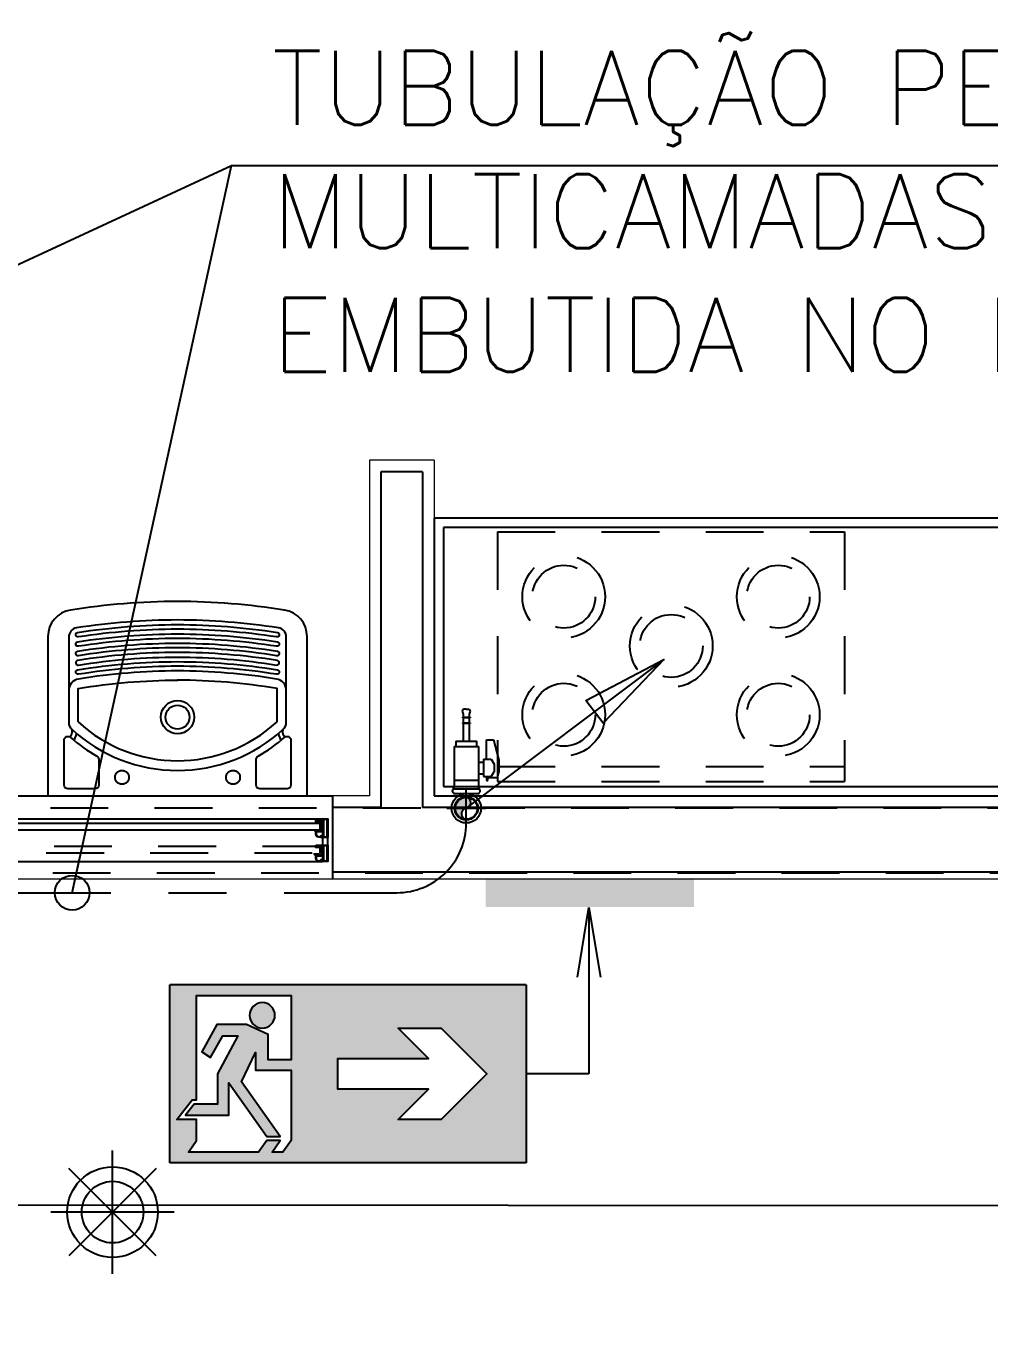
# Model space of a CAD drawing. Header units: millimetres. Extents: x 188.6 to 263.2, y 40.1 to 120.1.
# Drawn here: x 204.578 to 206.66, y 108.183 to 110.997 of the extents above; entities that cross this region are included whole.
import ezdxf

# ---------------------------------------------------------------- set-up
doc = ezdxf.new("R2010")
doc.units = ezdxf.units.MM
doc.set_wipeout_variables(frame=1)
for name, pattern in [('_XREF_APTOS 1003 E 1004$0$DASHED', [15, 12, -3]), ('_XREF_APTOS 1003 E 1004$0$HIDDEN', [0.375, 0.25, -0.125]), ('_XREF_APTOS 1003 E 1004$0$HIDDEN2', [0.1875, 0.125, -0.0625]), ('CENTER2', [1.125, 0.75, -0.125, 0.125, -0.125]), ('HIDDEN2', [0.1875, 0.125, -0.0625])]:
    doc.linetypes.add(name, pattern=pattern)
for name, color, linetype in [('_XREF_APTOS 1003 E 1004$0$A-MC-ALVENARIA', 7, 'Continuous'), ('_XREF_APTOS 1003 E 1004$0$L-MC-LAYOUT MOLHADO', 4, 'Continuous'), ('_XREF_APTOS 1003 E 1004$0$V-MC-VISTA1', 8, 'Continuous'), ('_XREF_APTOS 1003 E 1004$0$V-MC-VISTA2', 1, 'Continuous'), ('ARQ', 8, 'Continuous'), ('ESTR-VIGAS', 11, 'HIDDEN2'), ('ESTRUTURA', 7, 'Continuous'), ('GAS-COL', 7, 'Continuous'), ('GAS-PONTO', 202, 'Continuous'), ('GAS-TEXTO', 7, 'Continuous'), ('GAS-TUBO-PISO', 6, 'CENTER2'), ('INC-SINALIZAÇÃO', 88, 'Continuous'), ('INC-TEXTO', 7, 'Continuous'), ('NORMO-AF', 2, 'Continuous'), ('SPK', 10, 'Continuous'), ('SPK-INTERNO', 244, 'Continuous'), ('SPK-TUBO-TETO', 12, 'Continuous')]:
    doc.layers.add(name, color=color, linetype=linetype)
doc.layers.add('_XREF_APTOS 1003 E 1004$0$R-MC-REBOCO', color=1, linetype='Continuous', lineweight=5)
doc.styles.add('60-100', font='romans.shx', dxfattribs={"height": 0.16})
doc.styles.add('60-75', font='romans.shx', dxfattribs={"height": 0.12})
doc.dimstyles.new('BOLAS75', dxfattribs={"dimtxt": 0.12, "dimasz": 0.075, "dimexe": 0.18, "dimexo": 0.06, "dimgap": 0.08, "dimtad": 0, "dimzin": 4, "dimdsep": 46, "dimtxsty": '60-75', "dimblk": 'ORIGIN', "dimcen": 0.09, "dimse1": 1, "dimse2": 1, "dimclrd": 244, "dimclrt": 7, "dimadec": 0, "dimazin": 0, "dimtfac": 1.8, "dimtix": 1, "dimtmove": 2, "dimatfit": 3, "dimldrblk": 'ORIGIN', "dimfxl": 0.18, "dimtvp": 2, "dimtolj": 1, "dimtzin": 4, "dimarcsym": 0})
doc.dimstyles.new('IND75', dxfattribs={"dimtxt": 0.15, "dimasz": 0.1875, "dimexe": 0.15, "dimexo": 0, "dimgap": 0.1, "dimtad": 1, "dimzin": 10, "dimdsep": 46, "dimtxsty": '60-75', "dimcen": 0, "dimclrd": 256, "dimclre": 1, "dimclrt": 256, "dimadec": 0, "dimazin": 0, "dimtfac": 1, "dimtix": 1, "dimtmove": 2, "dimatfit": 3, "dimfxl": 0.15, "dimtolj": 1, "dimtzin": 6, "dimarcsym": 0})
doc.dimstyles.new('SETAS75', dxfattribs={"dimtxt": 0.16, "dimasz": 0.15, "dimexe": 0.15, "dimexo": 0, "dimgap": 0.1, "dimtad": 1, "dimzin": 10, "dimdsep": 46, "dimtxsty": '60-100', "dimblk1": 'OPEN', "dimblk2": 'OPEN', "dimsah": 1, "dimcen": 0, "dimclrd": 244, "dimclre": 244, "dimclrt": 7, "dimadec": 0, "dimazin": 0, "dimtfac": 1, "dimtix": 1, "dimtmove": 2, "dimatfit": 3, "dimldrblk": 'OPEN', "dimfxl": 0.15, "dimtolj": 1, "dimtzin": 6, "dimarcsym": 0})

# ---------------------------------------------------------------- blocks, each defined once
blk = doc.blocks.new('_XREF_APTOS 1003 E 1004$0$A$C09674F7B')
at = {"layer": 'ARQ'}
h = blk.add_hatch(dxfattribs=at)
h.set_pattern_fill('ANSI31', color=252, scale=0.0003, style=0)
h.set_pattern_definition([(45, (135.7119826, -159.238119), (-0.000673519209, 0.000673519209), [])])
h.paths.add_polyline_path([(0.0148, 0.0907), (0.0258, 0.0907), (0.0258, 0.0824), (0.0166, 0.0824), (0.0148, 0.0824)])
h = blk.add_hatch(dxfattribs=at)
h.set_pattern_fill('ANSI31', color=252, scale=0.0003, style=0)
h.set_pattern_definition([(45, (136.97132, -159.2343163), (-0.000673519209, 0.000673519209), [])])
h.paths.add_polyline_path([(1.2852, 0.0824), (1.2852, 0.0907), (1.2742, 0.0907), (1.2742, 0.0824)])
h = blk.add_hatch(dxfattribs=at)
h.set_pattern_fill('ANSI31', color=252, scale=0.0003, style=0)
h.set_pattern_definition([(45, (135.7119848, -159.3025696), (-0.000673519209, 0.000673519209), [])])
h.paths.add_polyline_path([(0.0148, 0.0324), (0.0148, 0.0357), (0.0258, 0.0357), (0.0258, 0.0324), (0.0245, 0.0324)])
h = blk.add_hatch(dxfattribs=at)
h.set_pattern_fill('ANSI31', color=252, scale=0.0003, style=0)
h.set_pattern_definition([(45, (136.9713171, -159.30447675), (-0.000673519209, 0.000673519209), [])])
h.paths.add_polyline_path([(1.2742, 0.0305), (1.2742, 0.0338), (1.2852, 0.0338), (1.2852, 0.0305), (1.2838, 0.0305)])
at = {"layer": 'ARQ', "color": 8}
for p, q in [((0, 0), (0, 0.0919)), ((0.0258, 0.0919), (1.2742, 0.0919)), ((0.0108, 0.0369), (0.0108, 0.0519)), ((1.2892, 0.035), (1.2892, 0.0519)), ((1.3, 0.035), (1.3, 0.0519)), ((0.0144, 0), (1.289, 0))]:
    blk.add_line(p, q, dxfattribs=at)
at = {"layer": 'ARQ'}
blk.add_line((0.0108, 0), (0.0108, 0.0353), dxfattribs=at)
for points in [[(0.0258, 0.0919), (0, 0.0919), (0, 0.0519), (0.0144, 0.0519, 0.446841), (0.0148, 0.0523), (0.0148, 0.0526, 0.480957), (0.0143, 0.0531), (0.0138, 0.0531), (0.0138, 0.0547, 0.329606), (0.0135, 0.0551), (0.0133, 0.0552), (0.0129, 0.0552), (0.0127, 0.0549), (0.0127, 0.0535, -0.409991), (0.0123, 0.0531), (0.0112, 0.0531, -0.414214), (0.0108, 0.0535), (0.0108, 0.0903, -0.414214), (0.0112, 0.0907), (0.0123, 0.0907, -0.414214), (0.0127, 0.0903), (0.0127, 0.0833, 0.414214), (0.0131, 0.0829), (0.0134, 0.0829, 0.414214), (0.0138, 0.0833), (0.0138, 0.0903, -0.414214), (0.0142, 0.0907), (0.0258, 0.0907), (0.0258, 0.0919)], [(1.2742, 0.0919), (1.3, 0.0919), (1.3, 0.0519), (1.2856, 0.0519, -0.446841), (1.2852, 0.0523), (1.2852, 0.0526, -0.480957), (1.2857, 0.0531), (1.2862, 0.0531), (1.2862, 0.0547, -0.329606), (1.2865, 0.0551), (1.2867, 0.0552), (1.2871, 0.0552), (1.2873, 0.0549), (1.2873, 0.0535, 0.409991), (1.2877, 0.0531), (1.2888, 0.0531, 0.414214), (1.2892, 0.0535), (1.2892, 0.0903, 0.414214), (1.2888, 0.0907), (1.2877, 0.0907, 0.414214), (1.2873, 0.0903), (1.2873, 0.0833, -0.414214), (1.2869, 0.0829), (1.2866, 0.0829, -0.414214), (1.2862, 0.0833), (1.2862, 0.0903, 0.414214), (1.2858, 0.0907), (1.2742, 0.0907), (1.2742, 0.0919)], [(0.0258, 0.0369), (0, 0.0369), (0, 0), (0.0144, 0, 0.446841), (0.0148, 0.0004), (0.0148, 0.0007, 0.480957), (0.0143, 0.0012), (0.0138, 0.0012), (0.0138, 0.0028, 0.329606), (0.0135, 0.0032), (0.0133, 0.0033), (0.0129, 0.0033), (0.0127, 0.0029), (0.0127, 0.0016, -0.409991), (0.0123, 0.0012), (0.0112, 0.0012, -0.414214), (0.0108, 0.0016), (0.0108, 0.0353, -0.414214), (0.0112, 0.0357), (0.0123, 0.0357, -0.414214), (0.0127, 0.0353), (0.0127, 0.0333, 0.414214), (0.0131, 0.0329), (0.0134, 0.0329, 0.414214), (0.0138, 0.0333), (0.0138, 0.0353, -0.414214), (0.0142, 0.0357), (0.0258, 0.0357), (0.0258, 0.0369)], [(1.2742, 0.035), (1.3, 0.035), (1.3, 0), (1.2856, 0, -0.446841), (1.2852, 0.0004), (1.2852, 0.0007, -0.480957), (1.2857, 0.0012), (1.2862, 0.0012), (1.2862, 0.0028, -0.329606), (1.2865, 0.0032), (1.2867, 0.0033), (1.2871, 0.0033), (1.2873, 0.0029), (1.2873, 0.0016, 0.409991), (1.2877, 0.0012), (1.2888, 0.0012, 0.414214), (1.2892, 0.0016), (1.2892, 0.0334, 0.414214), (1.2888, 0.0338), (1.2877, 0.0338, 0.414214), (1.2873, 0.0334), (1.2873, 0.0313, -0.414214), (1.2869, 0.0309), (1.2866, 0.0309, -0.414214), (1.2862, 0.0313), (1.2862, 0.0334, 0.414214), (1.2858, 0.0338), (1.2742, 0.0338), (1.2742, 0.035)]]:
    blk.add_lwpolyline(points, format="xyb", dxfattribs=at)
for points in [[(0.0011, 0.0907), (0.0097, 0.0907), (0.0097, 0.0532), (0.0011, 0.0532), (0.0011, 0.0907)], [(0.0014, 0.0904), (0.0094, 0.0904), (0.0094, 0.0535), (0.0014, 0.0535)], [(0.0258, 0.0907), (0.0148, 0.0907), (0.0148, 0.0824), (0.0258, 0.0824)], [(1.2742, 0.0907), (1.2852, 0.0907), (1.2852, 0.0824), (1.2742, 0.0824)], [(1.2989, 0.0907), (1.2903, 0.0907), (1.2903, 0.0532), (1.2989, 0.0532), (1.2989, 0.0907)], [(1.2986, 0.0904), (1.2906, 0.0904), (1.2906, 0.0535), (1.2986, 0.0535)], [(0.0166, 0.0684), (1.2838, 0.0684), (1.2838, 0.0824), (0.0166, 0.0824)], [(0.0011, 0.0357), (0.0097, 0.0357), (0.0097, 0.0013), (0.0011, 0.0013), (0.0011, 0.0357)], [(0.0014, 0.0354), (0.0094, 0.0354), (0.0094, 0.0016), (0.0014, 0.0016)], [(0.0258, 0.0357), (0.0148, 0.0357), (0.0148, 0.0324), (0.0258, 0.0324)], [(1.2742, 0.0338), (1.2852, 0.0338), (1.2852, 0.0305), (1.2742, 0.0305)], [(1.2989, 0.0338), (1.2903, 0.0338), (1.2903, 0.0013), (1.2989, 0.0013), (1.2989, 0.0338)], [(1.2986, 0.0335), (1.2906, 0.0335), (1.2906, 0.0016), (1.2986, 0.0016)]]:
    blk.add_lwpolyline(points, close=True, dxfattribs=at)
for points in [[(0.0258, 0.0581), (0.0258, 0.0654), (0.0257, 0.0656), (0.0254, 0.0658), (0.0252, 0.0658), (0.0249, 0.0656), (0.0248, 0.0654), (0.0248, 0.0648), (0.0148, 0.0648), (0.0141, 0.065), (0.0138, 0.0658), (0.0138, 0.0818), (0.0135, 0.0825), (0.0124, 0.0829), (0.0122, 0.0834), (0.0125, 0.0835), (0.0126, 0.0838), (0.0124, 0.0892), (0.012, 0.0894), (0.0117, 0.0894), (0.0113, 0.0892), (0.0112, 0.0839), (0.0112, 0.0834), (0.0117, 0.0822), (0.0128, 0.0818), (0.0128, 0.0658), (0.0134, 0.0643), (0.0148, 0.0638), (0.0244, 0.0638), (0.0247, 0.0636), (0.0248, 0.0634), (0.0248, 0.0581), (0.0241, 0.0558), (0.0224, 0.0544), (0.0193, 0.0534), (0.0162, 0.0529), (0.0159, 0.053), (0.0158, 0.0533), (0.0158, 0.0539), (0.0155, 0.0548), (0.0148, 0.0556), (0.0139, 0.0561), (0.0136, 0.0562), (0.0134, 0.0563), (0.0116, 0.0563), (0.0113, 0.0561), (0.0112, 0.0557), (0.0114, 0.0554), (0.0122, 0.055), (0.0124, 0.055), (0.0126, 0.055), (0.013, 0.0553), (0.0134, 0.0553), (0.0142, 0.0548), (0.0144, 0.0545), (0.0144, 0.0542), (0.0138, 0.0539), (0.0138, 0.0536), (0.0139, 0.0534), (0.0142, 0.0533), (0.0148, 0.0533), (0.0148, 0.0523), (0.0149, 0.052), (0.0152, 0.0519), (0.0191, 0.0523), (0.0228, 0.0535), (0.025, 0.0553), (0.0258, 0.0581)], [(1.2742, 0.0581), (1.2742, 0.0654), (1.2743, 0.0656), (1.2746, 0.0658), (1.2748, 0.0658), (1.2751, 0.0656), (1.2752, 0.0654), (1.2752, 0.0648), (1.2852, 0.0648), (1.2859, 0.065), (1.2862, 0.0658), (1.2862, 0.0818), (1.2865, 0.0825), (1.2877, 0.0829), (1.2878, 0.0834), (1.2875, 0.0835), (1.2874, 0.0838), (1.2876, 0.0892), (1.288, 0.0894), (1.2883, 0.0894), (1.2887, 0.0892), (1.2888, 0.0839), (1.2888, 0.0834), (1.2884, 0.0822), (1.2872, 0.0818), (1.2872, 0.0658), (1.2866, 0.0643), (1.2852, 0.0638), (1.2756, 0.0638), (1.2754, 0.0636), (1.2752, 0.0634), (1.2752, 0.0581), (1.2759, 0.0558), (1.2776, 0.0544), (1.2807, 0.0534), (1.2838, 0.0529), (1.2841, 0.053), (1.2842, 0.0533), (1.2842, 0.0539), (1.2845, 0.0548), (1.2852, 0.0556), (1.2861, 0.0561), (1.2864, 0.0562), (1.2866, 0.0563), (1.2884, 0.0563), (1.2887, 0.0561), (1.2888, 0.0557), (1.2886, 0.0554), (1.2878, 0.055), (1.2877, 0.055), (1.2875, 0.055), (1.287, 0.0553), (1.2866, 0.0553), (1.2858, 0.0548), (1.2856, 0.0545), (1.2857, 0.0542), (1.2862, 0.0539), (1.2862, 0.0536), (1.2861, 0.0534), (1.2858, 0.0533), (1.2852, 0.0533), (1.2852, 0.0523), (1.2851, 0.052), (1.2848, 0.0519), (1.281, 0.0523), (1.2772, 0.0535), (1.275, 0.0553), (1.2742, 0.0581)], [(0.0184, 0.0673), (0.019, 0.0675), (0.0197, 0.0676), (0.0199, 0.0677), (0.02, 0.068), (0.0198, 0.0683), (0.0189, 0.0683), (0.0179, 0.068), (0.017, 0.0674), (0.0169, 0.0672), (0.0169, 0.067), (0.0172, 0.0664), (0.0179, 0.0662), (0.021, 0.0662), (0.0211, 0.0661), (0.0212, 0.066), (0.0212, 0.0659), (0.0212, 0.0658), (0.0214, 0.0657), (0.0242, 0.0657), (0.0243, 0.0658), (0.0244, 0.0659), (0.0244, 0.066), (0.0244, 0.0661), (0.0246, 0.0662), (0.0256, 0.0662), (0.0258, 0.0662), (0.0258, 0.066), (0.0258, 0.0646), (0.0259, 0.0643), (0.0262, 0.0642), (0.0264, 0.0643), (0.0266, 0.0645), (0.0271, 0.0664), (0.0277, 0.0672), (0.0289, 0.0676), (0.029, 0.0678), (0.029, 0.0682), (0.0288, 0.0683), (0.0276, 0.0683), (0.0269, 0.0681), (0.0263, 0.0674), (0.0263, 0.0674), (0.0261, 0.0673), (0.0248, 0.0673), (0.0255, 0.0675), (0.0261, 0.0676), (0.0264, 0.0677), (0.0265, 0.068), (0.0265, 0.0682), (0.0264, 0.0683), (0.0253, 0.0683), (0.0243, 0.0679), (0.0235, 0.0674), (0.0234, 0.0673), (0.0232, 0.0673), (0.0214, 0.0673), (0.0221, 0.0675), (0.0228, 0.0676), (0.0231, 0.0677), (0.0232, 0.068), (0.0231, 0.0683), (0.0219, 0.0683), (0.0209, 0.068), (0.0201, 0.0674), (0.02, 0.0673), (0.0198, 0.0673), (0.0184, 0.0673)], [(1.2816, 0.0673), (1.281, 0.0675), (1.2803, 0.0676), (1.2801, 0.0677), (1.28, 0.068), (1.2802, 0.0683), (1.2811, 0.0683), (1.2821, 0.068), (1.283, 0.0674), (1.2831, 0.0672), (1.2831, 0.067), (1.2828, 0.0664), (1.2822, 0.0662), (1.2791, 0.0662), (1.2789, 0.0661), (1.2789, 0.066), (1.2789, 0.0659), (1.2788, 0.0658), (1.2787, 0.0657), (1.2759, 0.0657), (1.2757, 0.0658), (1.2757, 0.0659), (1.2757, 0.066), (1.2756, 0.0661), (1.2755, 0.0662), (1.2744, 0.0662), (1.2743, 0.0662), (1.2742, 0.066), (1.2742, 0.0646), (1.2741, 0.0643), (1.2738, 0.0642), (1.2736, 0.0643), (1.2734, 0.0645), (1.2729, 0.0664), (1.2723, 0.0672), (1.2711, 0.0676), (1.271, 0.0678), (1.271, 0.0682), (1.2713, 0.0683), (1.2724, 0.0683), (1.2731, 0.0681), (1.2737, 0.0674), (1.2738, 0.0674), (1.274, 0.0673), (1.2752, 0.0673), (1.2746, 0.0675), (1.2739, 0.0676), (1.2736, 0.0677), (1.2735, 0.068), (1.2735, 0.0682), (1.2736, 0.0683), (1.2747, 0.0683), (1.2757, 0.0679), (1.2765, 0.0674), (1.2767, 0.0673), (1.2768, 0.0673), (1.2786, 0.0673), (1.2779, 0.0675), (1.2773, 0.0676), (1.2769, 0.0677), (1.2768, 0.068), (1.2769, 0.0683), (1.2781, 0.0683), (1.2791, 0.068), (1.2799, 0.0674), (1.2801, 0.0673), (1.2802, 0.0673), (1.2816, 0.0673)], [(0.0258, 0.0062), (0.0258, 0.0154), (0.0257, 0.0156), (0.0254, 0.0158), (0.0252, 0.0158), (0.0249, 0.0156), (0.0248, 0.0154), (0.0248, 0.0148), (0.0148, 0.0148), (0.0141, 0.015), (0.0138, 0.0158), (0.0138, 0.0318), (0.0135, 0.0325), (0.0124, 0.0329), (0.0122, 0.0334), (0.0125, 0.0335), (0.0126, 0.0338), (0.0124, 0.0342), (0.012, 0.0344), (0.0117, 0.0344), (0.0113, 0.0342), (0.0112, 0.0339), (0.0112, 0.0334), (0.0117, 0.0322), (0.0128, 0.0318), (0.0128, 0.0158), (0.0134, 0.0143), (0.0148, 0.0138), (0.0244, 0.0138), (0.0247, 0.0136), (0.0248, 0.0134), (0.0248, 0.0062), (0.0241, 0.0039), (0.0224, 0.0025), (0.0194, 0.0015), (0.0162, 0.001), (0.016, 0.0011), (0.0158, 0.0014), (0.0158, 0.002), (0.0155, 0.0029), (0.0148, 0.0037), (0.0139, 0.0042), (0.0136, 0.0043), (0.0134, 0.0043), (0.0116, 0.0043), (0.0113, 0.0042), (0.0112, 0.0038), (0.0114, 0.0035), (0.0122, 0.0031), (0.0124, 0.003), (0.0126, 0.0031), (0.013, 0.0033), (0.0134, 0.0033), (0.0142, 0.0029), (0.0144, 0.0026), (0.0144, 0.0023), (0.0138, 0.002), (0.0138, 0.0017), (0.0139, 0.0015), (0.0142, 0.0013), (0.0148, 0.0013), (0.0148, 0.0004), (0.0149, 0.0001), (0.0152, 0), (0.0191, 0.0004), (0.0228, 0.0016), (0.025, 0.0034), (0.0258, 0.0062)], [(1.2742, 0.0062), (1.2742, 0.0134), (1.2743, 0.0137), (1.2746, 0.0138), (1.2748, 0.0138), (1.2751, 0.0137), (1.2752, 0.0134), (1.2752, 0.0128), (1.2852, 0.0128), (1.2859, 0.0131), (1.2862, 0.0138), (1.2862, 0.0298), (1.2865, 0.0306), (1.2876, 0.031), (1.2878, 0.0314), (1.2875, 0.0316), (1.2874, 0.0319), (1.2876, 0.0323), (1.288, 0.0325), (1.2883, 0.0325), (1.2887, 0.0323), (1.2888, 0.032), (1.2888, 0.0314), (1.2884, 0.0303), (1.2872, 0.0298), (1.2872, 0.0138), (1.2866, 0.0124), (1.2852, 0.0118), (1.2756, 0.0118), (1.2754, 0.0117), (1.2752, 0.0114), (1.2752, 0.0062), (1.2759, 0.0039), (1.2776, 0.0025), (1.2807, 0.0015), (1.2838, 0.001), (1.2841, 0.0011), (1.2842, 0.0014), (1.2842, 0.002), (1.2845, 0.0029), (1.2852, 0.0037), (1.2861, 0.0042), (1.2864, 0.0043), (1.2866, 0.0043), (1.2884, 0.0043), (1.2887, 0.0042), (1.2888, 0.0038), (1.2886, 0.0035), (1.2878, 0.0031), (1.2877, 0.003), (1.2875, 0.0031), (1.287, 0.0033), (1.2866, 0.0033), (1.2858, 0.0029), (1.2856, 0.0026), (1.2857, 0.0023), (1.2862, 0.002), (1.2862, 0.0017), (1.2861, 0.0015), (1.2858, 0.0013), (1.2852, 0.0013), (1.2852, 0.0004), (1.2851, 0.0001), (1.2848, 0), (1.281, 0.0004), (1.2772, 0.0016), (1.275, 0.0034), (1.2742, 0.0062)], [(0.0184, 0.0173), (0.019, 0.0175), (0.0197, 0.0176), (0.0199, 0.0177), (0.02, 0.018), (0.0198, 0.0183), (0.0189, 0.0183), (0.0179, 0.018), (0.017, 0.0174), (0.0169, 0.0172), (0.0169, 0.017), (0.0172, 0.0164), (0.0179, 0.0162), (0.021, 0.0162), (0.0211, 0.0161), (0.0212, 0.016), (0.0212, 0.0159), (0.0212, 0.0158), (0.0214, 0.0157), (0.0242, 0.0157), (0.0243, 0.0158), (0.0244, 0.0159), (0.0244, 0.016), (0.0244, 0.0161), (0.0246, 0.0162), (0.0256, 0.0162), (0.0258, 0.0162), (0.0258, 0.016), (0.0258, 0.0146), (0.0259, 0.0143), (0.0262, 0.0142), (0.0264, 0.0143), (0.0266, 0.0145), (0.0271, 0.0164), (0.0277, 0.0172), (0.0289, 0.0176), (0.029, 0.0178), (0.029, 0.0182), (0.0288, 0.0183), (0.0276, 0.0183), (0.0269, 0.0181), (0.0263, 0.0174), (0.0263, 0.0174), (0.0261, 0.0173), (0.0248, 0.0173), (0.0255, 0.0175), (0.0261, 0.0176), (0.0264, 0.0177), (0.0265, 0.018), (0.0265, 0.0182), (0.0264, 0.0183), (0.0253, 0.0183), (0.0243, 0.0179), (0.0235, 0.0174), (0.0234, 0.0173), (0.0232, 0.0173), (0.0214, 0.0173), (0.0221, 0.0175), (0.0228, 0.0176), (0.0231, 0.0177), (0.0232, 0.018), (0.0231, 0.0183), (0.0219, 0.0183), (0.0209, 0.018), (0.0201, 0.0174), (0.02, 0.0173), (0.0198, 0.0173), (0.0184, 0.0173)], [(1.2816, 0.0154), (1.281, 0.0156), (1.2803, 0.0157), (1.2801, 0.0158), (1.28, 0.0161), (1.2802, 0.0164), (1.2811, 0.0164), (1.2821, 0.0161), (1.283, 0.0155), (1.2831, 0.0153), (1.2831, 0.0151), (1.2828, 0.0145), (1.2821, 0.0143), (1.2791, 0.0143), (1.2789, 0.0142), (1.2789, 0.0141), (1.2789, 0.014), (1.2788, 0.0139), (1.2787, 0.0138), (1.2759, 0.0138), (1.2757, 0.0139), (1.2757, 0.014), (1.2757, 0.0141), (1.2756, 0.0142), (1.2755, 0.0143), (1.2744, 0.0143), (1.2743, 0.0142), (1.2742, 0.0141), (1.2742, 0.0127), (1.2741, 0.0124), (1.2738, 0.0123), (1.2736, 0.0124), (1.2734, 0.0126), (1.2729, 0.0145), (1.2723, 0.0153), (1.2711, 0.0157), (1.271, 0.0159), (1.271, 0.0162), (1.2713, 0.0164), (1.2724, 0.0164), (1.2731, 0.0161), (1.2737, 0.0155), (1.2738, 0.0155), (1.274, 0.0154), (1.2752, 0.0154), (1.2746, 0.0156), (1.2739, 0.0157), (1.2736, 0.0158), (1.2735, 0.0161), (1.2735, 0.0163), (1.2736, 0.0164), (1.2747, 0.0164), (1.2757, 0.016), (1.2765, 0.0155), (1.2767, 0.0154), (1.2768, 0.0154), (1.2786, 0.0154), (1.2779, 0.0156), (1.2773, 0.0157), (1.2769, 0.0158), (1.2768, 0.0161), (1.2769, 0.0164), (1.2781, 0.0164), (1.2791, 0.0161), (1.2799, 0.0155), (1.2801, 0.0154), (1.2802, 0.0154), (1.2816, 0.0154)]]:
    blk.add_lwpolyline(points, dxfattribs=at)
at = {"layer": 'ARQ', "linetype": '_XREF_APTOS 1003 E 1004$0$HIDDEN', "ltscale": 0.5}
blk.add_lwpolyline([(0.0166, 0.0184), (1.2838, 0.0184), (1.2838, 0.0324), (0.0166, 0.0324)], close=True, dxfattribs=at)
blk = doc.blocks.new('A$C1BFF5DEF')
at = {"layer": '_XREF_APTOS 1003 E 1004$0$A-MC-ALVENARIA', "color": 8}
for p, q in [((6.4553, 0.98), (6.4553, 0.2549)), ((6.5453, 0.98), (6.4553, 0.98)), ((6.5453, 0.98), (6.5453, 0.2549)), ((6.4553, 0.2549), (6.3503, 0.2549)), ((8.7753, 0.2549), (6.5453, 0.2549)), ((8.7753, 0.1149), (6.3503, 0.1149))]:
    blk.add_line(p, q, dxfattribs=at)
at = {"layer": '_XREF_APTOS 1003 E 1004$0$L-MC-LAYOUT MOLHADO', "color": 8}
for p, q in [((6.5703, 0.8799), (6.5703, 0.2799)), ((10.1353, 0.8799), (6.5703, 0.8799)), ((6.5903, 0.8599), (6.5903, 0.2999)), ((10.1353, 0.8599), (6.5903, 0.8599)), ((6.5903, 0.2999), (10.1353, 0.2999)), ((6.5703, 0.2799), (10.1353, 0.2799))]:
    blk.add_line(p, q, dxfattribs=at)
at = {"layer": '_XREF_APTOS 1003 E 1004$0$L-MC-LAYOUT MOLHADO', "color": 8, "linetype": '_XREF_APTOS 1003 E 1004$0$HIDDEN2'}
for p, q in [((6.707, 0.8499), (6.707, 0.3108)), ((6.707, 0.8499), (7.457, 0.8499)), ((7.457, 0.8499), (7.457, 0.3108)), ((6.707, 0.343), (7.457, 0.343)), ((6.707, 0.3108), (7.457, 0.3108))]:
    blk.add_line(p, q, dxfattribs=at)
at = {"layer": '_XREF_APTOS 1003 E 1004$0$L-MC-LAYOUT MOLHADO', "color": 8}
for points in [[(6.2957, 0.2799), (6.2957, 0.6238, 0.368594), (6.2468, 0.6811, 0.038701), (6.0157, 0.6998, 0.038701), (5.7846, 0.6811, 0.368594), (5.7357, 0.6238), (5.7357, 0.2799)], [(5.8014, 0.6231, -1), (5.7999, 0.633, -0.037237), (6.0157, 0.6498, -0.037237), (6.2314, 0.633, -1), (6.2299, 0.6231, 0.037231), (6.0157, 0.6398, 0.037231)], [(6.2299, 0.5624, 1), (6.2315, 0.5722, 0.03886), (6.0157, 0.5898, 0.03886), (5.7999, 0.5722, 1), (5.8015, 0.5624, -0.038853), (6.0157, 0.5798, -0.038853)], [(6.2299, 0.5424, 0.038853), (6.0157, 0.5598, 0.038853), (5.8015, 0.5424, -1), (5.7999, 0.5522, -0.03886), (6.0157, 0.5698, -0.03886), (6.2315, 0.5522, -1)], [(5.7839, 0.4065, 0.050149), (5.8416, 0.3657, -0.270155), (5.8457, 0.3588), (5.8457, 0.3029, -0.414214), (5.8377, 0.2949), (5.7787, 0.2949, -0.414214), (5.7707, 0.3029), (5.7707, 0.4005, -0.643298)], [(6.2607, 0.4005), (6.2607, 0.3029, -0.414214), (6.2527, 0.2949), (6.1937, 0.2949, -0.414214), (6.1857, 0.3029), (6.1857, 0.3588, -0.270155), (6.1897, 0.3657, 0.050149), (6.2474, 0.4065, -0.643298)]]:
    blk.add_lwpolyline(points, format="xyb", close=True, dxfattribs=at)
for points in [[(6.2442, 0.4237, 0.210215), (6.2507, 0.4385), (6.2507, 0.6229, 0.369921), (6.2337, 0.6427, 0.037507), (6.0157, 0.6598, 0.037507), (5.7976, 0.6427, 0.369921), (5.7807, 0.6229), (5.7807, 0.4385, 0.210215), (5.7872, 0.4237)], [(6.0157, 0.6198, 0.037756), (5.8014, 0.6029, -1), (5.7999, 0.6127, -0.037763), (6.0157, 0.6298, -0.037763), (6.2314, 0.6127, -1), (6.2299, 0.6029, 0.037756), (6.0157, 0.6198)], [(6.0157, 0.5998, 0.038297), (5.8014, 0.5826, -1), (5.7999, 0.5925, -0.038303), (6.0157, 0.6098, -0.038303), (6.2314, 0.5925, -1), (6.2299, 0.5826, 0.038297), (6.0157, 0.5998)], [(6.0157, 0.5498, 0.039098), (5.8017, 0.5323, 0.368054), (5.7807, 0.5076)], [(6.2507, 0.5076, 0.368054), (6.2297, 0.5323, 0.039098), (6.0157, 0.5498)], [(5.7872, 0.4237, 0.187658), (6.0157, 0.3348, 0.187658), (6.2442, 0.4237)], [(5.8007, 0.4398, 0.390594), (6.2307, 0.4398)]]:
    blk.add_lwpolyline(points, format="xyb", dxfattribs=at)
at = {"layer": '_XREF_APTOS 1003 E 1004$0$L-MC-LAYOUT MOLHADO', "color": 8, "ltscale": 0.359823}
for points in [[(5.8007, 0.4398), (5.8007, 0.5116, -0.040426), (6.0162, 0.5299)], [(6.2307, 0.4398), (6.2307, 0.5116, 0.040426), (6.0151, 0.5299)]]:
    blk.add_lwpolyline(points, format="xyb", dxfattribs=at)
at = {"layer": '_XREF_APTOS 1003 E 1004$0$L-MC-LAYOUT MOLHADO', "color": 8}
for points in [[(5.7839, 0.4065), (5.7855, 0.4091), (5.7872, 0.413), (5.7876, 0.4144), (5.7879, 0.4162), (5.7881, 0.4181), (5.7879, 0.42), (5.7872, 0.4237)], [(6.2474, 0.4065), (6.2458, 0.4091), (6.2441, 0.413), (6.2437, 0.4144), (6.2434, 0.4162), (6.2433, 0.4181), (6.2434, 0.42), (6.2437, 0.4219), (6.2442, 0.4237)], [(5.792, 0.4006), (5.7921, 0.4008), (5.7935, 0.4029), (5.7948, 0.4051), (5.7967, 0.4099), (5.7968, 0.4099), (5.7974, 0.4121), (5.7978, 0.4144)], [(6.2335, 0.4144), (6.234, 0.4121), (6.2346, 0.4099), (6.2346, 0.4099), (6.2366, 0.4051), (6.2378, 0.4029), (6.2392, 0.4008), (6.2394, 0.4006)]]:
    blk.add_lwpolyline(points, dxfattribs=at)
at = {"layer": '_XREF_APTOS 1003 E 1004$0$L-MC-LAYOUT MOLHADO', "color": 8, "ltscale": 0.359823}
for points in [[(5.8007, 0.4398), (5.8007, 0.4397)], [(6.2307, 0.4398), (6.2307, 0.4397)]]:
    blk.add_lwpolyline(points, dxfattribs=at)
at = {"layer": '_XREF_APTOS 1003 E 1004$0$L-MC-LAYOUT MOLHADO', "color": 8, "linetype": '_XREF_APTOS 1003 E 1004$0$DASHED'}
blk.add_lwpolyline([(6.1857, 0.2799), (6.2957, 0.2799)], dxfattribs=at)
at = {"layer": '_XREF_APTOS 1003 E 1004$0$L-MC-LAYOUT MOLHADO', "color": 8, "linetype": '_XREF_APTOS 1003 E 1004$0$HIDDEN2'}
for centre, radius in [((6.8503, 0.7101), 0.0893), ((7.3137, 0.7101), 0.0893), ((6.8503, 0.7101), 0.0679), ((7.3137, 0.7101), 0.0679), ((7.0826, 0.6037), 0.0893), ((7.0826, 0.6037), 0.0679), ((6.8503, 0.4551), 0.0893), ((7.3137, 0.4551), 0.0893), ((6.8503, 0.4551), 0.0679), ((7.3137, 0.4551), 0.0679)]:
    blk.add_circle(centre, radius, dxfattribs=at)
at = {"layer": '_XREF_APTOS 1003 E 1004$0$L-MC-LAYOUT MOLHADO', "color": 8}
for radius in [0.036, 0.026]:
    blk.add_circle((6.0157, 0.4499), radius, dxfattribs=at)
at = {"layer": '_XREF_APTOS 1003 E 1004$0$L-MC-LAYOUT MOLHADO', "color": 8, "linetype": '_XREF_APTOS 1003 E 1004$0$DASHED'}
for centre in [(5.8957, 0.3199), (6.1357, 0.3199)]:
    blk.add_circle(centre, 0.015, dxfattribs=at)
at = {"layer": '_XREF_APTOS 1003 E 1004$0$R-MC-REBOCO', "color": 8}
for p, q in [((6.4303, 1.005), (6.4303, 0.2799)), ((6.5703, 1.005), (6.4303, 1.005)), ((6.5703, 1.005), (6.5703, 0.2799)), ((6.4303, 0.2799), (6.3503, 0.2799)), ((6.3503, 0.0999), (3.7703, 0.0999)), ((8.7503, 0.0999), (6.3503, 0.0999))]:
    blk.add_line(p, q, dxfattribs=at)
at = {"layer": '_XREF_APTOS 1003 E 1004$0$V-MC-VISTA2', "color": 8}
for p, q in [((5.0403, 0.2799), (6.3503, 0.2799)), ((6.3503, 0.2799), (6.3503, 0.1))]:
    blk.add_line(p, q, dxfattribs=at)
at = {"layer": '_XREF_APTOS 1003 E 1004$0$V-MC-VISTA1', "color": 8}
blk.add_blockref('_XREF_APTOS 1003 E 1004$0$A$C09674F7B', (5.0403, 0.1381), dxfattribs=at)
blk = doc.blocks.new('SPK')
blk.add_wipeout([(-0.0692, 0.0692), (-0.0673, 0.0711), (-0.0673, 0.0711), (-0.0658, 0.0724), (-0.0658, 0.0724), (-0.0636, 0.0744), (-0.0636, 0.0744), (-0.0618, 0.0759), (-0.0618, 0.0759), (-0.0596, 0.0776), (-0.0596, 0.0776), (-0.0579, 0.0789), (-0.0579, 0.0789), (-0.0546, 0.0813), (-0.0546, 0.0813), (-0.0525, 0.0826), (-0.0507, 0.0837), (-0.0507, 0.0837), (-0.0481, 0.0852), (-0.0481, 0.0852), (-0.0453, 0.0868), (-0.0453, 0.0868), (-0.0431, 0.0879), (-0.0416, 0.0886), (-0.0399, 0.0894), (-0.0399, 0.0894), (-0.0364, 0.0908), (-0.0364, 0.0908), (-0.0341, 0.0917), (-0.0318, 0.0926), (-0.0302, 0.0931), (-0.0281, 0.0938), (-0.0266, 0.0942), (-0.0266, 0.0942), (-0.0244, 0.0948), (-0.0226, 0.0952), (-0.0226, 0.0952), (-0.0203, 0.0957), (-0.0203, 0.0957), (-0.0183, 0.0961), (-0.0183, 0.0961), (-0.0148, 0.0968), (-0.0148, 0.0968), (-0.0114, 0.0972), (-0.01, 0.0974), (-0.0083, 0.0975), (-0.0083, 0.0975), (-0.0058, 0.0977), (-0.0047, 0.0978), (-0.0047, 0.0978), (-0.0027, 0.0978), (-0.0027, 0.0978), (-0.001, 0.0979), (-0.001, 0.0979), (0, 0.0979), (0.0016, 0.0979), (0.0038, 0.0978), (0.0038, 0.0978), (0.0084, 0.0975), (0.0113, 0.0972), (0.0113, 0.0972), (0.0155, 0.0966), (0.0175, 0.0963), (0.0175, 0.0963), (0.0207, 0.0957), (0.0228, 0.0952), (0.0248, 0.0947), (0.0248, 0.0947), (0.0274, 0.094), (0.0274, 0.094), (0.0306, 0.093), (0.0324, 0.0924), (0.0324, 0.0924), (0.0354, 0.0912), (0.0373, 0.0905), (0.0373, 0.0905), (0.0398, 0.0894), (0.0422, 0.0883), (0.0422, 0.0883), (0.0451, 0.0869), (0.0469, 0.0859), (0.049, 0.0847), (0.0513, 0.0833), (0.053, 0.0823), (0.0549, 0.081), (0.0566, 0.0798), (0.0566, 0.0798), (0.0592, 0.078), (0.0615, 0.0762), (0.0659, 0.0724), (0.0669, 0.0714), (0.0669, 0.0714), (0.0692, 0.0692), (0.0692, 0.0692), (0.0692, 0.0692), (0.0692, 0.0692), (0.0717, 0.0667), (0.0717, 0.0667), (0.0739, 0.0642), (0.0739, 0.0642), (0.0753, 0.0626), (0.0753, 0.0626), (0.0765, 0.0611), (0.0765, 0.0611), (0.0785, 0.0585), (0.0785, 0.0585), (0.0805, 0.0556), (0.0805, 0.0556), (0.0805, 0.0556), (0.0826, 0.0526), (0.0826, 0.0526), (0.0841, 0.05), (0.0841, 0.05), (0.0855, 0.0476), (0.0865, 0.0458), (0.0865, 0.0458), (0.0877, 0.0434), (0.0877, 0.0434), (0.0877, 0.0434), (0.089, 0.0407), (0.089, 0.0407), (0.0901, 0.0382), (0.0901, 0.0382), (0.0915, 0.0348), (0.0915, 0.0348), (0.0927, 0.0315), (0.0932, 0.0298), (0.0938, 0.028), (0.0938, 0.028), (0.0938, 0.028), (0.0948, 0.0246), (0.0948, 0.0246), (0.0948, 0.0246), (0.0952, 0.0228), (0.0952, 0.0228), (0.0957, 0.0206), (0.0961, 0.0188), (0.0964, 0.0169), (0.0967, 0.0153), (0.0969, 0.0135), (0.0969, 0.0135), (0.0972, 0.0113), (0.0972, 0.0113), (0.0975, 0.0085), (0.0975, 0.0085), (0.0978, 0.005), (0.0978, 0.005), (0.0979, 0.0023), (0.0979, 0.0023), (0.0979, 0), (0.0979, 0), (0.0978, -0.0048), (0.0978, -0.0048), (0.0976, -0.0077), (0.0973, -0.0103), (0.0973, -0.0103), (0.0968, -0.0148), (0.0968, -0.0148), (0.0959, -0.0195), (0.0959, -0.0195), (0.0949, -0.0238), (0.0949, -0.0238), (0.094, -0.0272), (0.094, -0.0272), (0.093, -0.0305), (0.093, -0.0305), (0.0911, -0.0357), (0.0911, -0.0357), (0.0897, -0.0391), (0.0897, -0.0391), (0.088, -0.0429), (0.088, -0.0429), (0.0861, -0.0466), (0.0844, -0.0496), (0.082, -0.0534), (0.082, -0.0534), (0.0794, -0.0572), (0.0776, -0.0596), (0.0776, -0.0596), (0.074, -0.0641), (0.074, -0.0641), (0.074, -0.0641), (0.069, -0.069), (0.0692, -0.0692), (0.0675, -0.0709), (0.0675, -0.0709), (0.0664, -0.0719), (0.0651, -0.0731), (0.064, -0.0741), (0.0627, -0.0752), (0.061, -0.0766), (0.0597, -0.0776), (0.0584, -0.0785), (0.0564, -0.08), (0.0546, -0.0813), (0.053, -0.0823), (0.0515, -0.0833), (0.0488, -0.0849), (0.0465, -0.0862), (0.0443, -0.0873), (0.0415, -0.0887), (0.0389, -0.0898), (0.037, -0.0907), (0.0339, -0.0918), (0.0339, -0.0918), (0.0315, -0.0927), (0.0283, -0.0937), (0.0244, -0.0948), (0.0216, -0.0955), (0.019, -0.096), (0.0154, -0.0967), (0.0126, -0.0971), (0.0101, -0.0974), (0.0064, -0.0977), (0.0029, -0.0979), (0, -0.0979), (-0.0021, -0.0979), (-0.0084, -0.0975), (-0.0131, -0.097), (-0.0169, -0.0964), (-0.019, -0.096), (-0.0218, -0.0954), (-0.0218, -0.0954), (-0.0256, -0.0945), (-0.0275, -0.094), (-0.0305, -0.093), (-0.0342, -0.0917), (-0.0367, -0.0908), (-0.0398, -0.0894), (-0.044, -0.0874), (-0.0451, -0.0869), (-0.0481, -0.0853), (-0.0511, -0.0835), (-0.053, -0.0823), (-0.0553, -0.0808), (-0.059, -0.0781), (-0.0603, -0.0771), (-0.0619, -0.0759), (-0.064, -0.0741), (-0.0665, -0.0718), (-0.0676, -0.0708), (-0.0692, -0.0692), (-0.0718, -0.0665), (-0.0755, -0.0623), (-0.0755, -0.0623), (-0.0792, -0.0576), (-0.0792, -0.0576), (-0.0813, -0.0545), (-0.0813, -0.0545), (-0.0848, -0.0489), (-0.0865, -0.0458), (-0.0865, -0.0458), (-0.0865, -0.0458), (-0.0891, -0.0406), (-0.0891, -0.0406), (-0.0912, -0.0355), (-0.0912, -0.0355), (-0.093, -0.0306), (-0.093, -0.0306), (-0.0944, -0.0259), (-0.0953, -0.0222), (-0.0962, -0.0181), (-0.0967, -0.015), (-0.0972, -0.0118), (-0.0976, -0.007), (-0.0978, -0.0044), (-0.0979, 0), (-0.0978, 0.0032), (-0.0977, 0.0066), (-0.0977, 0.0066), (-0.0974, 0.01), (-0.0974, 0.01), (-0.0969, 0.0136), (-0.0965, 0.0165), (-0.096, 0.019), (-0.0954, 0.022), (-0.0947, 0.0246), (-0.094, 0.0273), (-0.0932, 0.03), (-0.0932, 0.03), (-0.0919, 0.0338), (-0.0919, 0.0338), (-0.0891, 0.0405), (-0.0878, 0.0433), (-0.0865, 0.0458), (-0.0842, 0.0499), (-0.0842, 0.0499), (-0.0842, 0.0499), (-0.0819, 0.0537), (-0.0819, 0.0537), (-0.0794, 0.0572), (-0.0794, 0.0572), (-0.0758, 0.062), (-0.0758, 0.062), (-0.0725, 0.0658), (-0.0691, 0.0691)]).dxf.layer = 'SPK'
at = {"layer": 'SPK'}
blk.add_circle((0, 0), 0.0979, dxfattribs=at)
at = {"layer": 'SPK-INTERNO'}
for p, q in [((0, 0.1332), (0, -0.1332)), ((-0.0942, 0.0942), (0.0942, -0.0942)), ((-0.0942, -0.0942), (0.0942, 0.0942)), ((-0.1332, 0), (0.1332, 0))]:
    blk.add_line(p, q, dxfattribs=at)
blk.add_circle((0, 0), 0.0666, dxfattribs=at)
blk = doc.blocks.new('_OPEN')
at = {"color": 0, "linetype": 'ByBlock'}
for p, q in [((-1, 0.167), (0, 0)), ((0, 0), (-1, -0.167)), ((0, 0), (-1, 0))]:
    blk.add_line(p, q, dxfattribs=at)
blk = doc.blocks.new('seta lat 1-100')
at = {"layer": 'INC-SINALIZAÇÃO'}
h = blk.add_hatch(color=119, dxfattribs=at)
h.dxf.hatch_style = 1
h.paths.add_polyline_path([(0, 0.1997), (-0.8, 0.1997), (-0.8, -0.1997), (0, -0.1997)])
h.paths.add_polyline_path([(-0.6091, 0.1021), (-0.5127, 0.1021), (-0.5808, 0.034), (-0.3767, 0.034), (-0.3767, -0.0341), (-0.5808, -0.0341), (-0.5127, -0.1022), (-0.6091, -0.1022), (-0.7112, 0)], flags=16)
h.paths.add_polyline_path([(-0.2721, 0.1757), (-0.0599, 0.1757), (-0.0599, -0.0584), (-0.0502, -0.0584), (-0.0154, -0.1022), (-0.0599, -0.1022), (-0.0599, -0.1499), (-0.0416, -0.1757), (-0.1992, -0.1757), (-0.2176, -0.1499), (-0.2478, -0.1499), (-0.2295, -0.1757), (-0.2538, -0.1757), (-0.2721, -0.1499), (-0.2721, 0.0082), (-0.1922, 0.0082), (-0.1922, 0.0475), (-0.1608, -0.0179), (-0.2478, -0.1403), (-0.2176, -0.1403), (-0.1322, -0.0203), (-0.1322, -0.0926), (-0.0353, -0.0926), (-0.0548, -0.068), (-0.1068, -0.068), (-0.1068, -0.0002), (-0.1522, 0.0852), (-0.1191, 0.0852), (-0.0914, 0.0367), (-0.0714, 0.049), (-0.1053, 0.1106), (-0.1722, 0.1106), (-0.2206, 0.0882), (-0.2206, 0.0313), (-0.2721, 0.0313)], flags=16)
h.paths.add_polyline_path([(-0.1788, 0.1312, -1), (-0.2358, 0.1312, -1)], flags=0)
h = blk.add_hatch(color=119, dxfattribs=at)
h.dxf.hatch_style = 1
h.paths.add_polyline_path([(-0.1788, 0.1312, 1), (-0.2358, 0.1312, 1)])
at = {"layer": 'INC-SINALIZAÇÃO', "color": 119}
for p, q in [((-0.8, 0.1997), (0, 0.1997)), ((-0.8, 0.1997), (-0.8, -0.1997)), ((0, -0.1997), (0, 0.1997)), ((-0.8, -0.1997), (0, -0.1997))]:
    blk.add_line(p, q, dxfattribs=at)
for points in [[(-0.1608, -0.0179), (-0.1922, 0.0475), (-0.1922, 0.0082), (-0.2721, 0.0082), (-0.2721, -0.1499), (-0.2538, -0.1757), (-0.2295, -0.1757), (-0.2478, -0.1499), (-0.2176, -0.1499), (-0.1992, -0.1757), (-0.0416, -0.1757), (-0.0599, -0.1499), (-0.0599, -0.1022), (-0.0154, -0.1022), (-0.0502, -0.0584), (-0.0599, -0.0584), (-0.0599, 0.1757), (-0.2721, 0.1757), (-0.2721, 0.0313), (-0.2206, 0.0313), (-0.2206, 0.0882), (-0.1722, 0.1106), (-0.1053, 0.1106), (-0.0714, 0.049), (-0.0914, 0.0367), (-0.1191, 0.0852), (-0.1522, 0.0852), (-0.1068, -0.0002), (-0.1068, -0.068), (-0.0548, -0.068), (-0.0353, -0.0926), (-0.1322, -0.0926), (-0.1322, -0.0203), (-0.2176, -0.1403), (-0.2478, -0.1403)], [(-0.0353, -0.0926), (-0.1322, -0.0926), (-0.1322, -0.0203), (-0.2176, -0.1403), (-0.2478, -0.1403), (-0.1608, -0.0179), (-0.1922, 0.0475), (-0.1922, 0.0082), (-0.2721, 0.0082), (-0.2721, -0.1499), (-0.2538, -0.1757), (-0.2295, -0.1757), (-0.2478, -0.1499), (-0.2176, -0.1499), (-0.1992, -0.1757), (-0.0416, -0.1757), (-0.0599, -0.1499), (-0.0599, -0.1022), (-0.0154, -0.1022), (-0.0502, -0.0584), (-0.0599, -0.0584), (-0.0599, 0.1757), (-0.2721, 0.1757), (-0.2721, 0.0313), (-0.2206, 0.0313), (-0.2206, 0.0882), (-0.1722, 0.1106), (-0.1053, 0.1106), (-0.0714, 0.049), (-0.0914, 0.0367), (-0.1191, 0.0852), (-0.1522, 0.0852), (-0.1068, -0.0002), (-0.1068, -0.068), (-0.0548, -0.068)], [(-0.5127, 0.1021), (-0.6091, 0.1021), (-0.7112, 0), (-0.6091, -0.1022), (-0.5127, -0.1022), (-0.5808, -0.0341), (-0.3767, -0.0341), (-0.3767, 0.034), (-0.5808, 0.034)], [(-0.3767, 0.034), (-0.5808, 0.034), (-0.5127, 0.1021), (-0.6091, 0.1021), (-0.7112, 0), (-0.6091, -0.1022), (-0.5127, -0.1022), (-0.5808, -0.0341), (-0.3767, -0.0341)]]:
    blk.add_lwpolyline(points, close=True, dxfattribs=at)
blk.add_lwpolyline([(-0.2358, 0.1312, -1), (-0.1788, 0.1312, -1)], format="xyb", close=True, dxfattribs=at)
blk.add_circle((-0.2073, 0.1312), 0.0285, dxfattribs=at)
blk = doc.blocks.new('ponto')
at = {"layer": 'GAS-PONTO'}
for p, q in [((-0.004, 0.1217), (-0.0058, 0.1186)), ((-0.0058, 0.1186), (-0.0043, 0.1145)), ((-0.0043, 0.1145), (-0.0043, 0.1102)), ((0, 0.1217), (-0.004, 0.1217)), ((0, 0.1217), (0.004, 0.1217)), ((0.004, 0.1217), (0.0058, 0.1186)), ((0.0058, 0.1186), (0.0043, 0.1145)), ((0.0043, 0.1145), (0.0043, 0.1102)), ((-0.0056, 0.1102), (-0.0056, 0.1092)), ((-0.0043, 0.1102), (-0.0056, 0.1102)), ((-0.0043, 0.1092), (-0.0056, 0.1092)), ((-0.0056, 0.1018), (-0.0056, 0.1007)), ((-0.0043, 0.1018), (-0.0056, 0.1018)), ((-0.0043, 0.1007), (-0.0056, 0.1007)), ((0.0043, 0.1102), (-0.0043, 0.1102)), ((-0.0043, 0.1102), (-0.0043, 0.0756)), ((-0.0043, 0.1092), (0.0043, 0.1092)), ((0.0043, 0.1018), (-0.0043, 0.1018)), ((-0.0043, 0.1007), (0.0043, 0.1007)), ((0.0043, 0.1102), (0.0056, 0.1102)), ((0.0043, 0.1102), (0.0043, 0.0756)), ((0.0056, 0.1092), (0.0043, 0.1092)), ((0.0043, 0.1018), (0.0056, 0.1018)), ((0.0056, 0.1007), (0.0043, 0.1007)), ((0.0056, 0.1102), (0.0056, 0.1092)), ((0.0056, 0.1018), (0.0056, 0.1007)), ((-0.0394, 0.0774), (-0.047, 0.0479)), ((-0.0292, 0.0774), (-0.0394, 0.0774)), ((-0.0292, 0.0493), (-0.0292, 0.0774)), ((-0.0153, 0.0678), (-0.0153, 0.0755)), ((0.0148, 0.0755), (-0.0152, 0.0755)), ((0.0148, 0.0755), (0.0148, 0.0678)), ((-0.0182, 0.0101), (-0.0182, 0.0678)), ((0.0176, 0.0678), (-0.0182, 0.0678)), ((0.0176, 0.0678), (0.0176, 0.0101)), ((-0.047, 0.0479), (-0.047, 0.0303)), ((-0.0361, 0.0493), (-0.04, 0.0425)), ((-0.04, 0.0425), (-0.04, 0.0311)), ((-0.0292, 0.0493), (-0.0361, 0.0493)), ((-0.0246, 0.0493), (-0.0292, 0.0493)), ((-0.0246, 0.0493), (-0.0246, 0.0243)), ((-0.0182, 0.0452), (-0.0246, 0.0452)), ((-0.0448, 0.023), (-0.047, 0.0303)), ((-0.0312, 0.023), (-0.0448, 0.023)), ((-0.0361, 0.0243), (-0.04, 0.0311)), ((-0.0292, 0.0243), (-0.0361, 0.0243)), ((-0.0312, 0.0186), (-0.0312, 0.023)), ((-0.0246, 0.0243), (-0.0292, 0.0243)), ((-0.0292, 0.0243), (-0.0292, 0.0186)), ((-0.0182, 0.0284), (-0.0246, 0.0284)), ((0.0176, 0.0193), (-0.018, 0.0193)), ((-0.0292, 0.0186), (-0.0312, 0.0186)), ((-0.0185, 0.0069), (-0.0194, 0.0052)), ((-0.0185, 0.0069), (-0.0194, 0.0052)), ((-0.0194, 0.0024), (-0.0188, 0.0014)), ((-0.0194, 0.0024), (-0.0188, 0.0014)), ((-0.0185, 0.0075), (-0.0185, 0.0069)), ((-0.0185, 0.0075), (-0.0185, 0.0069)), ((0.0185, 0.0069), (-0.0185, 0.0069)), ((0.0185, 0), (-0.0185, 0)), ((0.0176, 0.0101), (-0.0182, 0.0101)), ((0.016, 0.01), (-0.016, 0.01)), ((0.016, 0.01), (-0.016, 0.01)), ((0.0185, 0.0069), (0.0185, 0.0075)), ((0.0185, 0.0069), (0.0185, 0.0075)), ((0.0194, 0.0052), (0.0185, 0.0069)), ((0.0194, 0.0052), (0.0185, 0.0069)), ((0.0188, 0.0014), (0.0194, 0.0024)), ((0.0188, 0.0014), (0.0194, 0.0024))]:
    blk.add_line(p, q, dxfattribs=at)
for centre, radius, start, end in [((-0.0166, 0.0038), 0.00309, 153.4394, 206.5695), ((-0.0166, 0.0038), 0.00309, 153.4394, 206.5695), ((-0.0216, 0), 0.00309, 0.0045, 26.5695), ((-0.0216, 0), 0.00309, 0.0045, 26.5695), ((-0.016, 0.0075), 0.00247, 90.0045, 180.0045), ((-0.016, 0.0075), 0.00247, 90.0045, 180.0045), ((0.016, 0.0075), 0.00247, 0.0045, 90.0045), ((0.016, 0.0075), 0.00247, 0.0045, 90.0045), ((0.0216, 0), 0.00309, 153.4394, 180.0045), ((0.0216, 0), 0.00309, 153.4394, 180.0045), ((0.0166, 0.0038), 0.00309, 333.4394, 26.5695), ((0.0166, 0.0038), 0.00309, 333.4394, 26.5695)]:
    blk.add_arc(centre, radius, start, end, dxfattribs=at)
blk = doc.blocks.new('C50')
h = blk.add_hatch(color=8)
edge = h.paths.add_edge_path()
edge.add_arc((0, 0), 0.0238, 540, 720)
edge.add_ellipse((0.0119, 0), major_axis=(0.0119, 0), ratio=0.815791, start_angle=180, end_angle=360, ccw=False)
edge.add_ellipse((-0.0119, 0), major_axis=(-0.0119, 0), ratio=0.815791, start_angle=180, end_angle=360)
at = {"color": 252}
for p, q in [((0, -0.0421), (0, 0.0421)), ((0.0421, 0), (-0.0421, 0))]:
    blk.add_line(p, q, dxfattribs=at)
at = {"color": 0}
for radius in [0.0318, 0.0253]:
    blk.add_circle((0, 0), radius, dxfattribs=at)
at = {"color": 8}
blk.add_circle((0, 0), 0.0237, dxfattribs=at)
blk.add_ellipse((-0.0119, 0), major_axis=(-0.0119, 0), ratio=0.815791, start_param=3.141593, end_param=6.283185, dxfattribs=at)
at = {"color": 8, "extrusion": (0, 0, -1)}
blk.add_ellipse((0.0119, 0), major_axis=(0.0119, 0), ratio=0.815791, start_param=0, end_param=3.141593, dxfattribs=at)
blk = doc.blocks.new('_Origin')
at = {"layer": 'NORMO-AF', "color": 0, "lineweight": -2}
blk.add_line((0, 0), (-1, 0), dxfattribs=at)
blk.add_circle((0, 0), 0.5, dxfattribs=at)
blk = doc.blocks.new('COBERTURA_29-09-2016')
at = {"layer": 'ESTR-VIGAS'}
for points in [[(0.1, 1.68), (-3.77, 1.68)], [(-4.07, 1.54), (0, 1.54)]]:
    blk.add_lwpolyline(points, dxfattribs=at)
blk = doc.blocks.new('A$C0ECE51B6')
at = {"layer": 'INC-SINALIZAÇÃO', "color": 119}
blk.add_solid([(0.225, 0.06), (0.225, 0), (-0.225, 0.06), (-0.225, 0)], dxfattribs=at)

msp = doc.modelspace()

# ---------------------------------------------------------------- block references
at = {"layer": 'ARQ'}
msp.add_blockref('A$C1BFF5DEF', (198.8891, 109.0543), dxfattribs=at)

# ---------------------------------------------------------------- next in the draw order: linework, layer by layer
at = {"layer": 'GAS-TUBO-PISO'}
msp.add_lwpolyline([(201.7604, 109.125), (205.3786, 109.125, 0.414214), (205.5286, 109.275), (205.5286, 109.2837)], format="xyb", dxfattribs=at)

# ---------------------------------------------------------------- next in the draw order: block references
at = {"layer": 'GAS-COL', "rotation": 269.9999999999479}
msp.add_blockref('C50', (205.5287, 109.3074), dxfattribs=at)
at = {"layer": 'GAS-PONTO', "xscale": -1.5, "yscale": 1.5, "zscale": 1.5}
msp.add_blockref('ponto', (205.5287, 109.3392), dxfattribs=at)
at = {"layer": 'INC-SINALIZAÇÃO', "linetype": 'Continuous', "rotation": 180}
msp.add_blockref('A$C0ECE51B6', (205.7958, 109.1541), dxfattribs=at)
at = {"layer": 'SPK', "rotation": 180}
msp.add_blockref('SPK', (204.7645, 108.435), dxfattribs=at)

# ---------------------------------------------------------------- next in the draw order: texts
at = {"layer": 'GAS-TEXTO', "insert": (205.1087, 110.9436), "char_height": 0.16, "width": 3.014298, "attachment_point": 1, "style": '60-75'}
msp.add_mtext('TUBULAÇÃO PEX-GÁS MULTICAMADAS 16mm EMBUTIDA NO PISO ', dxfattribs=at)

# ---------------------------------------------------------------- next in the draw order: leaders
at = {"layer": 'GAS-COL'}
msp.add_leader([(205.9557, 109.6285), (205.5287, 109.3074)], dimstyle='IND75', override={"dimldrblk": 'ClosedBlank'}, dxfattribs=at)
at = {"layer": 'GAS-TEXTO'}
for points in [[(203.2717, 109.885), (205.0215, 110.6959), (207.712, 110.6959)], [(204.6773, 109.125), (205.0215, 110.6959)]]:
    msp.add_leader(points, dimstyle='BOLAS75', dxfattribs=at)
at = {"layer": 'INC-TEXTO'}
msp.add_leader([(205.7939, 109.0927), (205.7939, 108.7338), (205.6585, 108.7338)], dimstyle='SETAS75', override={"dimtxsty": '60-75'}, dxfattribs=at)

# ---------------------------------------------------------------- next in the draw order: linework, layer by layer
at = {"layer": 'SPK-TUBO-TETO'}
msp.add_lwpolyline([(233.8896, 108.4366), (198.4825, 108.4525)], dxfattribs=at)

# ---------------------------------------------------------------- next in the draw order: block references
at = {"layer": 'ESTRUTURA'}
msp.add_blockref('COBERTURA_29-09-2016', (206.6802, 107.6277), dxfattribs=at)
at = {"layer": 'INC-SINALIZAÇÃO', "xscale": -0.9627132045850648, "yscale": 0.9627132045850648, "zscale": 0.9627132045850648}
msp.add_blockref('seta lat 1-100', (204.8883, 108.7338), dxfattribs=at)

# ---------------------------------------------------------------- next in the draw order: leaders
at = {"layer": 'GAS-TEXTO'}
msp.add_leader([(201.3184, 109.0251), (201.4248, 106.9658), (205.773, 106.9658)], dimstyle='SETAS75', dxfattribs=at)

doc.saveas('drawing.dxf')
